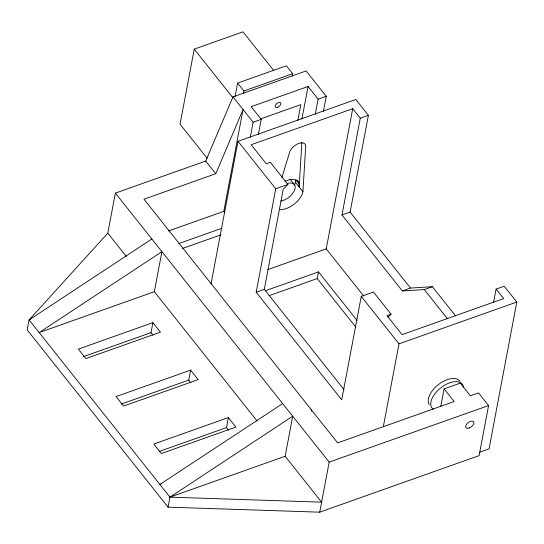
<?xml version="1.0" encoding="UTF-8"?>
<svg xmlns="http://www.w3.org/2000/svg" width="544" height="544" viewBox="0 0 544 544"><rect width="100%" height="100%" fill="white"/><g stroke="black" fill="none" stroke-linecap="round" stroke-linejoin="round"><path stroke-width="0.82" d="M294.318 185.47A16.871 9.187 -38.5 0 0 295.372 182.274L295.44 180.132M296.929 180.078L298.343 181.852L299.234 184.171L299.146 187.02L301.879 142.46M279.677 209.447A16.871 9.187 -38.5 0 0 302.92 191.767L305.653 147.206A9.642 5.25 -38.5 0 0 298.785 143.419A9.642 5.25 -38.5 0 0 289.401 152.973L281.819 177.82M323.401 111.282L326.244 96.268L306.122 70.951L232.995 96.893L205.707 161.058L115.376 193.113L107.807 233.158L29.09 319.92L27.2 329.929L168.062 507.151L319.722 512.169L479.121 455.614L488.58 405.559L478.516 392.897L470.39 395.78L460.326 383.126L444.081 388.892L440.769 406.409M273.822 70.632L242.984 31.831L194.235 49.13L180.05 124.209L207.23 158.406M154.346 291.706L161.908 251.661L39.154 332.574L154.346 291.706L257.156 421.056M153.014 335.192L151.001 332.656L152.898 322.646L78.329 349.105L85.877 358.598L160.439 332.139L152.898 322.646M235.11 96.424L237.633 83.076L286.382 65.783L292.672 73.692L292.203 76.194M190.747 382.663L188.734 380.127L190.624 370.117L116.062 396.576L123.61 406.069L198.172 379.61L190.624 370.117M243.447 93.493L243.923 90.991L237.633 83.076M224.828 212.602L223.822 211.337L243.052 109.555L215.771 173.72L143.97 199.199L337.647 442.884L454.138 401.547L444.081 388.892M168.062 507.151L169.952 497.141L292.706 416.228L285.144 456.273L321.613 502.16L169.952 497.141L29.09 319.92L151.851 239M211.045 283.968L238 141.304L355.817 99.504L368.397 115.328L350.105 212.099L410.475 288.055L432.385 286.702L455.573 315.874M250.274 137.231L253.116 122.216L232.995 96.893M258.4 134.348L261.242 119.333L251.178 106.672L308.054 86.489L318.118 99.151L315.282 114.165M228.48 430.134L226.467 427.598L228.358 417.588L153.789 444.047L161.337 453.54L235.906 427.081L228.358 417.588M388.117 317.193L391.048 314.208L373.442 292.053L361.257 296.378L341.707 399.826L256.183 292.223L275.733 188.775L238 141.304M344.026 389.64L264.309 289.34L283.227 189.23L287.919 184.45L270.314 162.296L266.247 163.737L251.158 144.752L352.723 108.712L360.271 118.211L341.986 214.982L402.349 290.938L424.259 289.585L432.385 286.702M297.847 120.469L300.839 104.618L260.882 118.796M301.906 119.027L308.054 86.489M355.817 327.114L317.24 278.576L318.505 271.905L265.479 290.714M363.705 296.011L326.237 248.873L352.723 108.712M319.722 512.169L329.181 462.114L115.376 193.113M383.377 426.442L398.983 343.849L361.257 296.378M493.578 302.45L496.101 289.102L504.22 286.219L516.8 302.042L489.056 448.875L479.502 452.268M282.649 403.566L159.888 484.486L161.493 483.915M284.879 181.41C288.952 179.384 294.943 177.922 298.343 181.852M243.923 90.991L292.672 73.692M253.116 122.216L261.242 119.333M318.118 99.151L326.244 96.268M360.271 118.211L368.397 115.328M275.733 188.775L287.919 184.45M168.592 230.935L223.822 211.337M178.833 243.528L221.918 228.242M182.437 248.472L220.871 234.838M29.09 319.92L30.688 319.348M341.986 214.982L350.105 212.099M267.859 269.586L326.237 248.873M256.183 292.223L264.309 289.34M83.579 356.585L151.001 332.656M268.967 295.705L317.24 278.576M402.349 290.938L410.475 288.055M121.312 404.056L188.734 380.127M391.048 314.208L386.988 315.649L402.077 334.635L503.642 298.595L496.101 289.102M398.983 343.849L516.8 302.042M159.038 451.527L226.467 427.598M169.952 497.141L285.144 456.273M329.181 462.114L488.58 405.559M424.259 289.585L447.447 318.757M194.235 49.13L232.914 97.791M295.929 180.016L299.234 184.171M295.372 182.274L302.92 191.767M289.979 179.078L294.508 184.77M318.505 271.905L357.082 320.436M205.707 161.058L215.771 173.72M107.807 233.158L126.31 256.435M311.236 409.652L311.59 411.284M287.157 183.505A12.05 6.562 -38.5 0 1 294.692 189.87A12.05 6.562 -38.5 0 1 280.772 201.056M429.318 404.695A19.278 10.499 -38.5 0 1 438.709 384.35A19.278 10.499 -38.5 0 1 459.986 381.358M433.289 409.326A19.278 10.499 -38.5 0 1 441.728 387.138A19.278 10.499 -38.5 0 1 463.515 387.165M277.596 107.263A3.373 1.836 -38.5 0 0 280.724 102.884A3.373 1.836 -38.5 0 0 275.801 104.632A3.373 1.836 -38.5 0 0 277.596 107.263M469.173 428.006A4.821 2.625 -38.5 0 0 473.64 421.756A4.821 2.625 -38.5 0 0 466.602 424.252A4.821 2.625 -38.5 0 0 469.173 428.006"/></g></svg>
